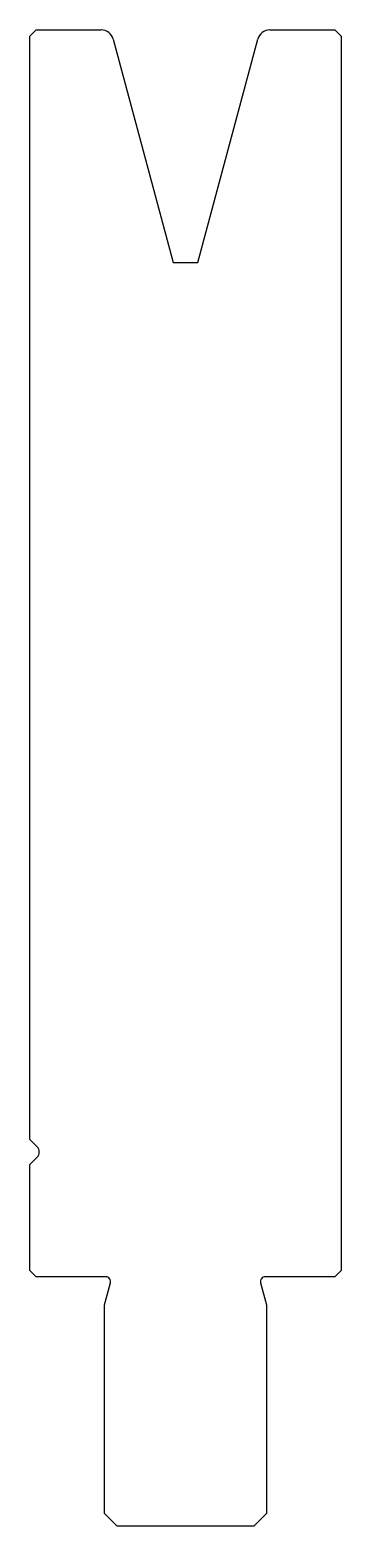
# Model space of a CAD drawing. Header units: metres. Extents: x -10 to 15, y -58 to 62.
import ezdxf

# ---------------------------------------------------------------- set-up
doc = ezdxf.new("R2010")
doc.units = ezdxf.units.M

msp = doc.modelspace()

# ---------------------------------------------------------------- linework, layer by layer
for p, q in [((-9.668533, 61.653457), (-10.168533, 61.153457)), ((-9.668533, 61.653457), (-4.43586, 61.653457)), ((9.098794, 61.653457), (14.331467, 61.653457)), ((14.831467, 61.153457), (14.331467, 61.653457)), ((-10.168533, -27.346543), (-10.168533, 61.153457)), ((-3.469934, 60.912276), (1.331467, 42.993203)), ((3.331467, 42.993203), (8.132868, 60.912276)), ((14.831467, 61.153457), (14.831467, -37.846543)), ((1.331467, 42.993203), (3.331467, 42.993203)), ((-9.592797, -27.922279), (-10.168533, -27.346543)), ((-10.168533, -29.346543), (-9.592797, -28.770807)), ((-10.168533, -37.846543), (-10.168533, -29.346543)), ((-10.168533, -37.846543), (-9.668533, -38.346543)), ((-4.088533, -38.346543), (-9.668533, -38.346543)), ((14.331467, -38.346543), (8.751467, -38.346543)), ((14.331467, -38.346543), (14.831467, -37.846543)), ((-4.168533, -40.590589), (-3.702163, -38.850071)), ((8.365097, -38.850071), (8.831467, -40.590589)), ((-4.168533, -57.346543), (-4.168533, -40.590589)), ((8.831467, -40.590589), (8.831467, -57.346543)), ((-4.168533, -57.346543), (-3.168533, -58.346543)), ((7.831467, -58.346543), (8.831467, -57.346543)), ((7.831467, -58.346543), (-3.168533, -58.346543))]:
    msp.add_line(p, q)
for centre, radius, start, end in [((-4.43586, 60.653457), 1, 15, 90), ((9.098794, 60.653457), 1, 90, 165), ((-10.017061, -28.346543), 0.6, 315, 45), ((-4.088533, -38.746543), 0.4, 345, 90), ((8.751467, -38.746543), 0.4, 90, 195)]:
    msp.add_arc(centre, radius, start, end)

doc.saveas('drawing.dxf')
